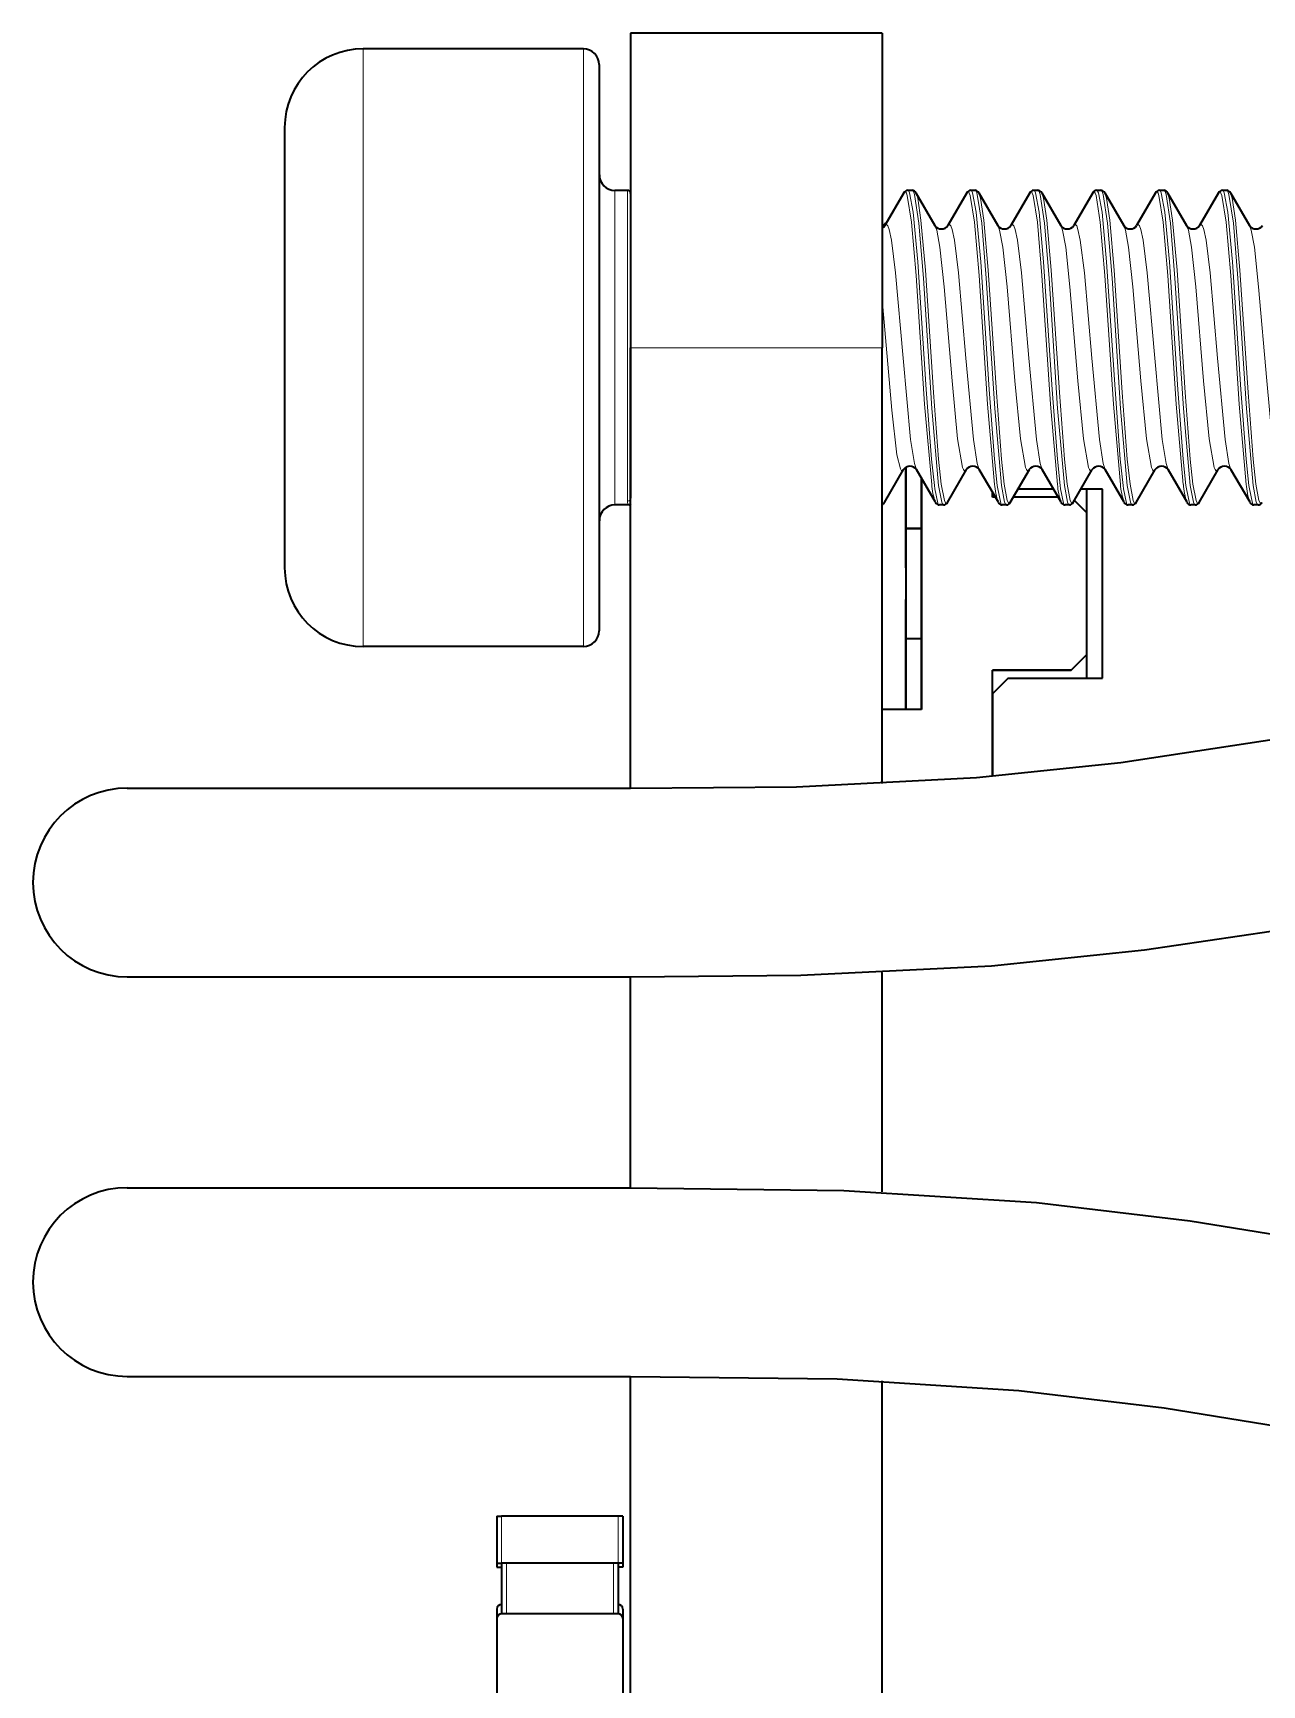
# Model space of a CAD drawing. Extents: x 370 to 946, y 143 to 764.
# Drawn here: x 579.54 to 587.35, y 425.85 to 436.36 of the extents above; entities that cross this region are included whole.
import ezdxf

# ---------------------------------------------------------------- set-up
doc = ezdxf.new("R2010")
doc.units = 0

msp = doc.modelspace()

# ---------------------------------------------------------------- linework, layer by layer
at = {"color": 7, "lineweight": 35, "ltscale": 0.05}
for p, q in [((583.339, 436.356), (583.339, 434.356)), ((584.939, 436.356), (584.939, 434.356))]:
    msp.add_line(p, q, dxfattribs=at)
at = {"color": 7, "lineweight": 35, "ltscale": 0.039999}
msp.add_line((584.939, 436.356), (583.339, 436.356), dxfattribs=at)
at = {"color": 7, "lineweight": 13, "ltscale": 0.089185}
for p, q in [((581.639, 436.256), (581.639, 432.689)), ((583.039, 436.256), (583.039, 432.689))]:
    msp.add_line(p, q, dxfattribs=at)
at = {"color": 7, "lineweight": 35, "ltscale": 0.034999}
for p, q in [((583.039, 436.256), (581.639, 436.256)), ((583.039, 432.456), (581.639, 432.456))]:
    msp.add_line(p, q, dxfattribs=at)
at = {"color": 7, "lineweight": 35, "ltscale": 0.084491}
msp.add_line((583.139, 436.156), (583.139, 432.777), dxfattribs=at)
at = {"color": 7, "lineweight": 35, "ltscale": 0.065715}
msp.add_line((581.139, 435.756), (581.139, 433.128), dxfattribs=at)
at = {"color": 7, "lineweight": 13, "ltscale": 0.04694}
for p, q in [((583.239, 435.356), (583.239, 433.479)), ((583.319, 435.356), (583.319, 433.479))]:
    msp.add_line(p, q, dxfattribs=at)
at = {"color": 7, "lineweight": 35, "ltscale": 0.002}
msp.add_line((583.319, 435.356), (583.239, 435.356), dxfattribs=at)
at = {"color": 7, "lineweight": 35, "ltscale": 0.046001}
msp.add_line((583.339, 435.336), (583.339, 433.496), dxfattribs=at)
at = {"color": 7, "lineweight": 35, "ltscale": 0.006017}
for p, q in [((585.077, 435.34), (584.956, 435.132)), ((585.553, 435.34), (585.674, 435.132)), ((585.877, 435.34), (585.756, 435.132)), ((585.953, 435.34), (586.074, 435.132)), ((586.277, 435.34), (586.156, 435.132)), ((586.353, 435.34), (586.474, 435.132)), ((586.753, 435.34), (586.874, 435.132)), ((587.077, 435.34), (586.956, 435.132)), ((585.277, 433.373), (585.156, 433.581)), ((586.077, 433.373), (585.956, 433.581)), ((586.877, 433.373), (586.756, 433.581)), ((587.277, 433.373), (587.156, 433.581))]:
    msp.add_line(p, q, dxfattribs=at)
at = {"color": 7, "lineweight": 35, "ltscale": 0.000671387}
for p, q in [((585.129, 435.356), (585.102, 435.356)), ((585.529, 435.356), (585.502, 435.356)), ((586.329, 435.356), (586.302, 435.356)), ((587.129, 435.356), (587.102, 435.356)), ((585.329, 433.356), (585.302, 433.356)), ((586.129, 433.356), (586.102, 433.356)), ((586.529, 433.356), (586.502, 433.356)), ((587.329, 433.356), (587.302, 433.356))]:
    msp.add_line(p, q, dxfattribs=at)
at = {"color": 7, "lineweight": 35, "ltscale": 0.006018}
for p, q in [((585.153, 435.34), (585.274, 435.132)), ((585.477, 435.34), (585.356, 435.132)), ((586.677, 435.34), (586.556, 435.132)), ((587.153, 435.34), (587.274, 435.132)), ((584.953, 433.372), (585.074, 433.581)), ((585.353, 433.372), (585.474, 433.581)), ((585.677, 433.373), (585.556, 433.581)), ((585.753, 433.372), (585.874, 433.581)), ((586.477, 433.373), (586.356, 433.581)), ((586.553, 433.372), (586.674, 433.581)), ((586.953, 433.372), (587.074, 433.581))]:
    msp.add_line(p, q, dxfattribs=at)
at = {"color": 7, "lineweight": 35, "ltscale": 0.000669861}
for p, q in [((585.929, 435.356), (585.902, 435.356)), ((586.729, 435.356), (586.702, 435.356)), ((585.729, 433.356), (585.702, 433.356)), ((586.929, 433.356), (586.902, 433.356))]:
    msp.add_line(p, q, dxfattribs=at)
at = {"color": 7, "lineweight": 35, "ltscale": 0.07}
for p, q in [((583.339, 431.556), (583.339, 434.356)), ((580.139, 430.356), (582.939, 430.356)), ((580.139, 427.816), (582.939, 427.816))]:
    msp.add_line(p, q, dxfattribs=at)
at = {"color": 7, "lineweight": 13, "ltscale": 0.039999}
msp.add_line((584.939, 434.356), (583.339, 434.356), dxfattribs=at)
at = {"color": 7, "lineweight": 35, "ltscale": 0.069292}
msp.add_line((584.939, 431.585), (584.939, 434.356), dxfattribs=at)
at = {"color": 7, "lineweight": 35, "ltscale": 0.015964}
for p, q in [((585.089, 432.956), (585.089, 433.595)), ((585.089, 433.595), (585.089, 432.956)), ((585.089, 433.595), (585.089, 432.956)), ((585.089, 432.956), (585.089, 433.595)), ((585.089, 433.595), (585.089, 432.956)), ((585.089, 433.595), (585.089, 432.956)), ((585.089, 432.956), (585.089, 433.595)), ((585.089, 433.595), (585.089, 432.956)), ((585.089, 432.956), (585.089, 433.595)), ((585.089, 433.595), (585.089, 432.956)), ((585.089, 432.956), (585.089, 433.595)), ((585.089, 432.956), (585.089, 433.595)), ((585.089, 433.595), (585.089, 432.956)), ((585.089, 433.595), (585.089, 432.956)), ((585.089, 432.956), (585.089, 433.595)), ((585.089, 433.595), (585.089, 432.956)), ((585.089, 432.956), (585.089, 433.595)), ((585.089, 433.595), (585.089, 432.956)), ((585.089, 432.956), (585.089, 433.595)), ((585.089, 433.595), (585.089, 432.956)), ((585.089, 432.956), (585.089, 433.595)), ((585.089, 433.595), (585.089, 432.956)), ((585.089, 432.956), (585.089, 433.595)), ((585.089, 433.595), (585.089, 432.956)), ((585.089, 432.956), (585.089, 433.595)), ((585.089, 433.595), (585.089, 432.956)), ((585.089, 432.956), (585.089, 433.595)), ((585.089, 433.595), (585.089, 432.956)), ((585.089, 432.956), (585.089, 433.595))]:
    msp.add_line(p, q, dxfattribs=at)
at = {"color": 7, "lineweight": 35, "ltscale": 0.015963}
for p, q in [((585.089, 432.956), (585.089, 433.595)), ((585.089, 432.956), (585.089, 433.595)), ((585.089, 433.595), (585.089, 432.956)), ((585.089, 433.595), (585.089, 432.956)), ((585.089, 432.956), (585.089, 433.595)), ((585.089, 432.956), (585.089, 433.595)), ((585.089, 433.595), (585.089, 432.956))]:
    msp.add_line(p, q, dxfattribs=at)
at = {"color": 7, "lineweight": 35, "ltscale": 0.014713}
msp.add_line((585.089, 433.595), (585.089, 433.006), dxfattribs=at)
msp.add_line((585.089, 433.595), (585.089, 433.006), dxfattribs=at)
msp.add_line((585.089, 433.595), (585.089, 433.006), dxfattribs=at)
msp.add_line((585.089, 433.595), (585.089, 433.006), dxfattribs=at)
msp.add_line((585.089, 433.595), (585.089, 433.006), dxfattribs=at)
msp.add_line((585.089, 433.595), (585.089, 433.006), dxfattribs=at)
msp.add_line((585.089, 433.595), (585.089, 433.006), dxfattribs=at)
msp.add_line((585.089, 433.595), (585.089, 433.006), dxfattribs=at)
msp.add_line((585.089, 433.595), (585.089, 433.006), dxfattribs=at)
at = {"color": 7, "lineweight": 35, "ltscale": 0.009713}
msp.add_line((585.089, 433.206), (585.089, 433.595), dxfattribs=at)
msp.add_line((585.089, 433.206), (585.089, 433.595), dxfattribs=at)
at = {"color": 7, "lineweight": 35, "ltscale": 0.014714}
msp.add_line((585.089, 433.595), (585.089, 433.006), dxfattribs=at)
msp.add_line((585.089, 433.595), (585.089, 433.006), dxfattribs=at)
msp.add_line((585.089, 433.595), (585.089, 433.006), dxfattribs=at)
msp.add_line((585.089, 433.595), (585.089, 433.006), dxfattribs=at)
msp.add_line((585.089, 433.595), (585.089, 433.006), dxfattribs=at)
msp.add_line((585.089, 433.595), (585.089, 433.006), dxfattribs=at)
msp.add_line((585.089, 433.595), (585.089, 433.006), dxfattribs=at)
msp.add_line((585.089, 433.595), (585.089, 433.006), dxfattribs=at)
msp.add_line((585.089, 433.595), (585.089, 433.006), dxfattribs=at)
msp.add_line((585.089, 433.595), (585.089, 433.006), dxfattribs=at)
msp.add_line((585.089, 433.595), (585.089, 433.006), dxfattribs=at)
msp.add_line((585.089, 433.595), (585.089, 433.006), dxfattribs=at)
msp.add_line((585.089, 433.595), (585.089, 433.006), dxfattribs=at)
msp.add_line((585.089, 433.595), (585.089, 433.006), dxfattribs=at)
msp.add_line((585.089, 433.595), (585.089, 433.006), dxfattribs=at)
msp.add_line((585.089, 433.595), (585.089, 433.006), dxfattribs=at)
msp.add_line((585.089, 433.595), (585.089, 433.006), dxfattribs=at)
msp.add_line((585.089, 433.595), (585.089, 433.006), dxfattribs=at)
msp.add_line((585.089, 433.595), (585.089, 433.006), dxfattribs=at)
msp.add_line((585.089, 433.595), (585.089, 433.006), dxfattribs=at)
msp.add_line((585.089, 433.595), (585.089, 433.006), dxfattribs=at)
msp.add_line((585.089, 433.595), (585.089, 433.006), dxfattribs=at)
msp.add_line((585.089, 433.595), (585.089, 433.006), dxfattribs=at)
msp.add_line((585.089, 433.595), (585.089, 433.006), dxfattribs=at)
msp.add_line((585.089, 433.595), (585.089, 433.006), dxfattribs=at)
msp.add_line((585.089, 433.595), (585.089, 433.006), dxfattribs=at)
msp.add_line((585.089, 433.595), (585.089, 433.006), dxfattribs=at)
msp.add_line((585.089, 433.595), (585.089, 433.006), dxfattribs=at)
at = {"color": 7, "lineweight": 35, "ltscale": 0.009714}
msp.add_line((585.089, 433.595), (585.089, 433.206), dxfattribs=at)
at = {"color": 7, "lineweight": 35, "ltscale": 0.03668}
msp.add_line((585.189, 433.524), (585.189, 432.056), dxfattribs=at)
msp.add_line((585.189, 433.524), (585.189, 432.056), dxfattribs=at)
at = {"color": 7, "lineweight": 35, "ltscale": 0.007929}
msp.add_line((585.189, 433.206), (585.189, 433.524), dxfattribs=at)
at = {"color": 7, "lineweight": 35, "ltscale": 0.006019}
msp.add_line((586.153, 433.372), (586.274, 433.581), dxfattribs=at)
at = {"color": 7, "lineweight": 13, "ltscale": 0.00306}
msp.add_line((583.239, 433.479), (583.239, 433.356), dxfattribs=at)
at = {"color": 7, "lineweight": 13, "ltscale": 0.002471}
msp.add_line((583.319, 433.479), (583.319, 433.38), dxfattribs=at)
at = {"color": 7, "lineweight": 35, "ltscale": 0.002422}
msp.add_line((583.339, 433.496), (583.339, 433.4), dxfattribs=at)
at = {"color": 7, "lineweight": 35, "ltscale": 0.00078125}
msp.add_line((585.639, 433.406), (585.639, 433.438), dxfattribs=at)
msp.add_line((585.639, 433.406), (585.639, 433.438), dxfattribs=at)
at = {"color": 7, "lineweight": 35, "ltscale": 0.005667}
msp.add_line((586.029, 433.456), (585.802, 433.456), dxfattribs=at)
at = {"color": 7, "lineweight": 35, "ltscale": 0.003441}
msp.add_line((586.339, 433.456), (586.202, 433.456), dxfattribs=at)
at = {"color": 7, "lineweight": 35, "ltscale": 0.003751}
msp.add_line((586.239, 433.306), (586.239, 433.456), dxfattribs=at)
msp.add_line((586.239, 433.306), (586.239, 433.456), dxfattribs=at)
at = {"color": 7, "lineweight": 35, "ltscale": 0.03}
msp.add_line((586.339, 432.256), (586.339, 433.456), dxfattribs=at)
at = {"color": 7, "lineweight": 35, "ltscale": 0.002229}
msp.add_line((583.329, 433.356), (583.239, 433.356), dxfattribs=at)
at = {"color": 7, "lineweight": 13, "ltscale": 0.000152445}
msp.add_line((583.329, 433.356), (583.323, 433.36), dxfattribs=at)
at = {"color": 7, "lineweight": 35, "ltscale": 0.00027758}
msp.add_line((583.329, 433.356), (583.339, 433.359), dxfattribs=at)
at = {"color": 7, "lineweight": 13, "ltscale": 0.000115967}
msp.add_line((583.339, 433.395), (583.339, 433.4), dxfattribs=at)
at = {"color": 7, "lineweight": 35, "ltscale": 0.000454712}
msp.add_line((585.658, 433.406), (585.639, 433.406), dxfattribs=at)
msp.add_line((585.658, 433.406), (585.639, 433.406), dxfattribs=at)
at = {"color": 7, "lineweight": 35, "ltscale": 0.007121}
msp.add_line((586.058, 433.406), (585.773, 433.406), dxfattribs=at)
msp.add_line((586.058, 433.406), (585.773, 433.406), dxfattribs=at)
at = {"color": 7, "lineweight": 35, "ltscale": 0.002791}
msp.add_line((586.239, 433.306), (586.161, 433.385), dxfattribs=at)
msp.add_line((586.239, 433.306), (586.161, 433.385), dxfattribs=at)
at = {"color": 7, "lineweight": 35, "ltscale": 0.002499}
for p, q in [((585.089, 433.206), (585.189, 433.206)), ((585.089, 433.206), (585.189, 433.206)), ((585.189, 433.206), (585.089, 433.206)), ((585.189, 432.506), (585.089, 432.506)), ((585.189, 432.506), (585.089, 432.506))]:
    msp.add_line(p, q, dxfattribs=at)
at = {"color": 7, "lineweight": 35, "ltscale": 0.0175}
for p, q in [((585.089, 433.206), (585.089, 432.506)), ((585.089, 433.206), (585.089, 432.506)), ((585.089, 433.206), (585.089, 432.506)), ((585.189, 433.206), (585.189, 432.506)), ((585.189, 432.506), (585.189, 433.206)), ((585.189, 432.506), (585.189, 433.206)), ((585.089, 432.756), (585.089, 432.056)), ((585.089, 432.756), (585.089, 432.056)), ((585.089, 432.756), (585.089, 432.056)), ((585.089, 432.056), (585.089, 432.756)), ((585.089, 432.056), (585.089, 432.756)), ((585.089, 432.056), (585.089, 432.756)), ((585.089, 432.756), (585.089, 432.056)), ((585.089, 432.756), (585.089, 432.056)), ((585.089, 432.056), (585.089, 432.756)), ((585.089, 432.056), (585.089, 432.756)), ((585.089, 432.756), (585.089, 432.056)), ((585.089, 432.056), (585.089, 432.756)), ((585.089, 432.756), (585.089, 432.056)), ((585.089, 432.056), (585.089, 432.756)), ((585.089, 432.756), (585.089, 432.056)), ((585.089, 432.756), (585.089, 432.056)), ((585.089, 432.056), (585.089, 432.756)), ((585.089, 432.056), (585.089, 432.756)), ((585.089, 432.056), (585.089, 432.756)), ((585.089, 432.756), (585.089, 432.056)), ((585.089, 432.756), (585.089, 432.056)), ((585.089, 432.056), (585.089, 432.756)), ((585.089, 432.756), (585.089, 432.056)), ((585.089, 432.056), (585.089, 432.756)), ((585.089, 432.756), (585.089, 432.056)), ((585.089, 432.056), (585.089, 432.756)), ((585.089, 432.756), (585.089, 432.056)), ((585.089, 432.056), (585.089, 432.756)), ((585.089, 432.056), (585.089, 432.756)), ((585.089, 432.756), (585.089, 432.056)), ((585.089, 432.756), (585.089, 432.056)), ((585.089, 432.056), (585.089, 432.756)), ((585.089, 432.756), (585.089, 432.056)), ((585.089, 432.056), (585.089, 432.756)), ((585.089, 432.756), (585.089, 432.056)), ((585.089, 432.056), (585.089, 432.756))]:
    msp.add_line(p, q, dxfattribs=at)
at = {"color": 7, "lineweight": 35, "ltscale": 0.0225}
msp.add_line((586.239, 432.406), (586.239, 433.306), dxfattribs=at)
msp.add_line((586.239, 432.406), (586.239, 433.306), dxfattribs=at)
at = {"color": 7, "lineweight": 35, "ltscale": 0.004285}
msp.add_line((581.139, 433.128), (581.139, 432.956), dxfattribs=at)
at = {"color": 7, "lineweight": 13, "ltscale": 0.005814}
for p, q in [((581.639, 432.689), (581.639, 432.456)), ((583.039, 432.689), (583.039, 432.456))]:
    msp.add_line(p, q, dxfattribs=at)
at = {"color": 7, "lineweight": 35, "ltscale": 0.005509}
msp.add_line((583.139, 432.777), (583.139, 432.556), dxfattribs=at)
at = {"color": 7, "lineweight": 35, "ltscale": 0.016251}
msp.add_line((585.089, 432.056), (585.089, 432.706), dxfattribs=at)
msp.add_line((585.089, 432.056), (585.089, 432.706), dxfattribs=at)
msp.add_line((585.089, 432.056), (585.089, 432.706), dxfattribs=at)
msp.add_line((585.089, 432.056), (585.089, 432.706), dxfattribs=at)
msp.add_line((585.089, 432.056), (585.089, 432.706), dxfattribs=at)
msp.add_line((585.089, 432.056), (585.089, 432.706), dxfattribs=at)
msp.add_line((585.089, 432.056), (585.089, 432.706), dxfattribs=at)
msp.add_line((585.089, 432.056), (585.089, 432.706), dxfattribs=at)
msp.add_line((585.089, 432.056), (585.089, 432.706), dxfattribs=at)
msp.add_line((585.089, 432.056), (585.089, 432.706), dxfattribs=at)
at = {"color": 7, "lineweight": 35, "ltscale": 0.01625}
msp.add_line((585.089, 432.056), (585.089, 432.706), dxfattribs=at)
msp.add_line((585.089, 432.056), (585.089, 432.706), dxfattribs=at)
msp.add_line((585.089, 432.056), (585.089, 432.706), dxfattribs=at)
msp.add_line((585.089, 432.056), (585.089, 432.706), dxfattribs=at)
msp.add_line((585.089, 432.056), (585.089, 432.706), dxfattribs=at)
msp.add_line((585.089, 432.056), (585.089, 432.706), dxfattribs=at)
msp.add_line((585.089, 432.056), (585.089, 432.706), dxfattribs=at)
msp.add_line((585.089, 432.056), (585.089, 432.706), dxfattribs=at)
msp.add_line((585.089, 432.056), (585.089, 432.706), dxfattribs=at)
msp.add_line((585.089, 432.056), (585.089, 432.706), dxfattribs=at)
msp.add_line((585.089, 432.056), (585.089, 432.706), dxfattribs=at)
msp.add_line((585.089, 432.056), (585.089, 432.706), dxfattribs=at)
msp.add_line((585.089, 432.056), (585.089, 432.706), dxfattribs=at)
msp.add_line((585.089, 432.056), (585.089, 432.706), dxfattribs=at)
msp.add_line((585.089, 432.056), (585.089, 432.706), dxfattribs=at)
msp.add_line((585.089, 432.056), (585.089, 432.706), dxfattribs=at)
msp.add_line((585.089, 432.056), (585.089, 432.706), dxfattribs=at)
msp.add_line((585.089, 432.056), (585.089, 432.706), dxfattribs=at)
msp.add_line((585.089, 432.056), (585.089, 432.706), dxfattribs=at)
msp.add_line((585.089, 432.056), (585.089, 432.706), dxfattribs=at)
msp.add_line((585.089, 432.056), (585.089, 432.706), dxfattribs=at)
msp.add_line((585.089, 432.056), (585.089, 432.706), dxfattribs=at)
msp.add_line((585.089, 432.056), (585.089, 432.706), dxfattribs=at)
msp.add_line((585.089, 432.056), (585.089, 432.706), dxfattribs=at)
msp.add_line((585.089, 432.056), (585.089, 432.706), dxfattribs=at)
msp.add_line((585.089, 432.056), (585.089, 432.706), dxfattribs=at)
msp.add_line((585.089, 432.056), (585.089, 432.706), dxfattribs=at)
at = {"color": 7, "lineweight": 35, "ltscale": 0.01125}
for p, q in [((585.089, 432.056), (585.089, 432.506)), ((585.089, 432.056), (585.089, 432.506)), ((585.089, 432.506), (585.089, 432.056)), ((585.189, 432.056), (585.189, 432.506))]:
    msp.add_line(p, q, dxfattribs=at)
at = {"color": 7, "lineweight": 35, "ltscale": 0.003535}
for p, q in [((586.139, 432.306), (586.239, 432.406)), ((586.139, 432.306), (586.239, 432.406)), ((585.739, 432.256), (585.639, 432.156))]:
    msp.add_line(p, q, dxfattribs=at)
at = {"color": 7, "lineweight": 35, "ltscale": 0.00375}
msp.add_line((586.239, 432.256), (586.239, 432.406), dxfattribs=at)
msp.add_line((586.239, 432.256), (586.239, 432.406), dxfattribs=at)
at = {"color": 7, "lineweight": 35, "ltscale": 0.016868}
msp.add_line((585.639, 431.632), (585.639, 432.306), dxfattribs=at)
msp.add_line((585.639, 431.632), (585.639, 432.306), dxfattribs=at)
at = {"color": 7, "lineweight": 35, "ltscale": 0.0125}
for p, q in [((585.639, 432.306), (586.139, 432.306)), ((586.139, 432.306), (585.639, 432.306)), ((585.639, 432.306), (586.139, 432.306))]:
    msp.add_line(p, q, dxfattribs=at)
at = {"color": 7, "lineweight": 35, "ltscale": 0.013118}
msp.add_line((585.639, 432.156), (585.639, 431.632), dxfattribs=at)
at = {"color": 7, "lineweight": 35, "ltscale": 0.015001}
msp.add_line((585.739, 432.256), (586.339, 432.256), dxfattribs=at)
at = {"color": 7, "lineweight": 35, "ltscale": 0.00625}
msp.add_line((585.189, 432.056), (584.939, 432.056), dxfattribs=at)
msp.add_line((585.189, 432.056), (584.939, 432.056), dxfattribs=at)
at = {"color": 7, "lineweight": 35, "ltscale": 0.08}
for p, q in [((580.139, 431.556), (583.339, 431.556)), ((580.139, 430.356), (583.339, 430.356)), ((580.139, 429.016), (583.339, 429.016)), ((580.139, 427.816), (583.339, 427.816))]:
    msp.add_line(p, q, dxfattribs=at)
at = {"color": 7, "lineweight": 35, "ltscale": 0.03485}
msp.add_line((584.939, 428.989), (584.939, 430.383), dxfattribs=at)
at = {"color": 7, "lineweight": 35, "ltscale": 0.0335}
msp.add_line((583.339, 429.016), (583.339, 430.356), dxfattribs=at)
at = {"color": 7, "lineweight": 35, "ltscale": 0.3365}
msp.add_line((583.339, 414.356), (583.339, 427.816), dxfattribs=at)
at = {"color": 7, "lineweight": 35, "ltscale": 0.335792}
msp.add_line((584.939, 414.356), (584.939, 427.788), dxfattribs=at)
at = {"color": 7, "lineweight": 35, "ltscale": 0.000750732}
for p, q in [((582.489, 426.928), (582.519, 426.928)), ((582.489, 426.628), (582.519, 426.628)), ((582.489, 426.603), (582.519, 426.603))]:
    msp.add_line(p, q, dxfattribs=at)
at = {"color": 7, "lineweight": 35, "ltscale": 0.0075}
for p, q in [((582.489, 426.928), (582.489, 426.628)), ((583.289, 426.928), (583.289, 426.628))]:
    msp.add_line(p, q, dxfattribs=at)
at = {"color": 7, "lineweight": 35, "ltscale": 0.0185}
for p, q in [((583.259, 426.928), (582.519, 426.928)), ((583.259, 426.628), (582.519, 426.628)), ((583.259, 426.306), (582.519, 426.306))]:
    msp.add_line(p, q, dxfattribs=at)
at = {"color": 7, "lineweight": 13, "ltscale": 0.0075}
for p, q in [((582.519, 426.928), (582.519, 426.628)), ((583.259, 426.928), (583.259, 426.628))]:
    msp.add_line(p, q, dxfattribs=at)
at = {"color": 7, "lineweight": 35, "ltscale": 0.000749207}
for p, q in [((583.289, 426.928), (583.259, 426.928)), ((583.289, 426.628), (583.259, 426.628)), ((583.289, 426.603), (583.259, 426.603))]:
    msp.add_line(p, q, dxfattribs=at)
at = {"color": 7, "lineweight": 35, "ltscale": 0.000627899}
for p, q in [((582.489, 426.628), (582.489, 426.603)), ((583.289, 426.628), (583.289, 426.603))]:
    msp.add_line(p, q, dxfattribs=at)
at = {"color": 7, "lineweight": 13, "ltscale": 0.000627899}
msp.add_line((582.519, 426.628), (582.519, 426.603), dxfattribs=at)
at = {"color": 7, "lineweight": 35, "ltscale": 0.008044}
for p, q in [((582.519, 426.628), (582.519, 426.306)), ((583.259, 426.628), (583.259, 426.306))]:
    msp.add_line(p, q, dxfattribs=at)
at = {"color": 7, "lineweight": 13, "ltscale": 0.008044}
for p, q in [((582.549, 426.628), (582.549, 426.306)), ((583.229, 426.628), (583.229, 426.306))]:
    msp.add_line(p, q, dxfattribs=at)
at = {"color": 7, "lineweight": 35, "ltscale": 0.001527}
for p, q in [((582.489, 426.337), (582.489, 426.276)), ((583.289, 426.337), (583.289, 426.276))]:
    msp.add_line(p, q, dxfattribs=at)
at = {"color": 7, "lineweight": 35, "ltscale": 0.018501}
for p, q in [((582.489, 426.276), (582.489, 425.536)), ((583.289, 426.276), (583.289, 425.536))]:
    msp.add_line(p, q, dxfattribs=at)
at = {"color": 7, "lineweight": 13}
for points in [[(585.084, 435.346), (585.086, 435.346), (585.089, 435.344), (585.092, 435.339), (585.098, 435.323), (585.125, 435.154), (585.154, 434.815), (585.208, 433.997), (585.253, 433.487)], [(585.102, 435.356), (585.103, 435.356), (585.106, 435.355), (585.108, 435.351), (585.113, 435.34), (585.136, 435.217), (585.165, 434.902), (585.219, 434.091), (585.252, 433.647), (585.27, 433.479)], [(585.129, 435.356), (585.13, 435.356), (585.133, 435.353), (585.137, 435.348), (585.143, 435.331), (585.171, 435.147), (585.2, 434.797), (585.254, 433.97), (585.297, 433.479)], [(585.153, 435.34), (585.164, 435.307), (585.185, 435.167), (585.213, 434.849), (585.265, 434.071), (585.297, 433.648), (585.314, 433.488)], [(585.484, 435.346), (585.486, 435.346), (585.489, 435.344), (585.492, 435.339), (585.498, 435.323), (585.525, 435.154), (585.554, 434.815), (585.608, 433.997), (585.653, 433.487)], [(585.502, 435.356), (585.503, 435.356), (585.506, 435.355), (585.508, 435.351), (585.513, 435.34), (585.536, 435.217), (585.565, 434.902), (585.619, 434.091), (585.652, 433.647), (585.67, 433.479)], [(585.529, 435.356), (585.53, 435.356), (585.534, 435.353), (585.537, 435.348), (585.543, 435.331), (585.571, 435.147), (585.6, 434.797), (585.654, 433.97), (585.697, 433.479)], [(585.553, 435.34), (585.564, 435.307), (585.585, 435.167), (585.613, 434.849), (585.665, 434.071), (585.697, 433.648), (585.714, 433.488)], [(585.884, 435.346), (585.886, 435.346), (585.889, 435.344), (585.892, 435.339), (585.898, 435.323), (585.925, 435.154), (585.954, 434.815), (586.008, 433.997), (586.053, 433.487)], [(585.902, 435.356), (585.903, 435.356), (585.906, 435.355), (585.908, 435.351), (585.913, 435.34), (585.936, 435.217), (585.965, 434.902), (586.019, 434.091), (586.052, 433.647), (586.07, 433.479)], [(585.929, 435.356), (585.93, 435.356), (585.933, 435.353), (585.937, 435.348), (585.943, 435.331), (585.971, 435.147), (586, 434.797), (586.054, 433.97), (586.097, 433.479)], [(585.953, 435.34), (585.964, 435.307), (585.985, 435.167), (586.013, 434.849), (586.065, 434.071), (586.097, 433.648), (586.114, 433.488)], [(586.284, 435.346), (586.286, 435.346), (586.289, 435.344), (586.292, 435.339), (586.298, 435.323), (586.325, 435.154), (586.354, 434.815), (586.408, 433.997), (586.453, 433.487)], [(586.302, 435.356), (586.303, 435.356), (586.306, 435.355), (586.308, 435.351), (586.313, 435.34), (586.336, 435.217), (586.365, 434.902), (586.419, 434.091), (586.452, 433.647), (586.47, 433.479)], [(586.329, 435.356), (586.33, 435.356), (586.333, 435.353), (586.337, 435.348), (586.343, 435.331), (586.371, 435.147), (586.4, 434.797), (586.454, 433.97), (586.497, 433.479)], [(586.353, 435.34), (586.364, 435.307), (586.385, 435.167), (586.413, 434.849), (586.465, 434.071), (586.497, 433.648), (586.514, 433.488)], [(586.684, 435.346), (586.686, 435.346), (586.689, 435.344), (586.692, 435.339), (586.698, 435.323), (586.725, 435.154), (586.754, 434.815), (586.808, 433.997), (586.853, 433.487)], [(586.702, 435.356), (586.703, 435.356), (586.706, 435.355), (586.708, 435.351), (586.713, 435.34), (586.736, 435.217), (586.765, 434.902), (586.819, 434.091), (586.852, 433.647), (586.87, 433.479)], [(586.729, 435.356), (586.73, 435.356), (586.734, 435.353), (586.737, 435.348), (586.743, 435.331), (586.771, 435.147), (586.8, 434.797), (586.854, 433.97), (586.897, 433.479)], [(586.753, 435.34), (586.764, 435.307), (586.785, 435.167), (586.813, 434.849), (586.865, 434.071), (586.897, 433.648), (586.914, 433.488)], [(587.084, 435.346), (587.086, 435.346), (587.089, 435.344), (587.092, 435.339), (587.098, 435.323), (587.125, 435.154), (587.154, 434.815), (587.208, 433.997), (587.253, 433.487)], [(587.102, 435.356), (587.103, 435.356), (587.106, 435.355), (587.108, 435.351), (587.113, 435.34), (587.136, 435.217), (587.165, 434.902), (587.219, 434.091), (587.252, 433.647), (587.27, 433.479)], [(587.129, 435.356), (587.13, 435.356), (587.133, 435.353), (587.137, 435.348), (587.143, 435.331), (587.171, 435.147), (587.2, 434.797), (587.254, 433.97), (587.297, 433.479)], [(587.153, 435.34), (587.164, 435.307), (587.185, 435.167), (587.213, 434.849), (587.265, 434.071), (587.297, 433.648), (587.314, 433.488)], [(585.156, 433.581), (585.143, 433.619), (585.119, 433.772), (585.071, 434.29), (585.024, 434.832), (584.998, 435.04), (584.983, 435.108), (584.975, 435.13), (584.971, 435.136), (584.967, 435.139), (584.965, 435.14)], [(585.465, 433.573), (585.462, 433.574), (585.46, 433.575), (585.456, 433.581), (585.45, 433.595), (585.418, 433.776), (585.383, 434.146), (585.332, 434.744), (585.305, 434.995), (585.285, 435.104), (585.274, 435.132)], [(585.556, 433.581), (585.543, 433.619), (585.519, 433.772), (585.471, 434.29), (585.424, 434.832), (585.398, 435.04), (585.383, 435.108), (585.375, 435.13), (585.371, 435.136), (585.367, 435.139), (585.365, 435.14)], [(585.865, 433.573), (585.862, 433.574), (585.86, 433.575), (585.856, 433.581), (585.85, 433.595), (585.818, 433.776), (585.782, 434.146), (585.732, 434.744), (585.705, 434.995), (585.685, 435.104), (585.674, 435.132)], [(585.956, 433.581), (585.943, 433.619), (585.919, 433.772), (585.871, 434.29), (585.824, 434.832), (585.798, 435.04), (585.783, 435.108), (585.775, 435.13), (585.771, 435.136), (585.767, 435.139), (585.765, 435.14)], [(586.265, 433.573), (586.262, 433.574), (586.26, 433.575), (586.256, 433.581), (586.25, 433.595), (586.218, 433.776), (586.182, 434.146), (586.132, 434.744), (586.105, 434.995), (586.085, 435.104), (586.074, 435.132)], [(586.356, 433.581), (586.343, 433.619), (586.319, 433.772), (586.271, 434.29), (586.224, 434.832), (586.198, 435.04), (586.183, 435.108), (586.175, 435.13), (586.171, 435.136), (586.167, 435.139), (586.165, 435.14)], [(586.665, 433.573), (586.662, 433.574), (586.66, 433.575), (586.656, 433.581), (586.65, 433.595), (586.618, 433.776), (586.583, 434.146), (586.532, 434.744), (586.505, 434.995), (586.485, 435.104), (586.474, 435.132)], [(586.756, 433.581), (586.743, 433.619), (586.719, 433.772), (586.671, 434.29), (586.624, 434.832), (586.598, 435.04), (586.583, 435.108), (586.575, 435.13), (586.571, 435.136), (586.567, 435.139), (586.565, 435.14)], [(587.065, 433.573), (587.062, 433.574), (587.06, 433.575), (587.056, 433.581), (587.05, 433.595), (587.018, 433.776), (586.982, 434.146), (586.932, 434.744), (586.905, 434.995), (586.885, 435.104), (586.874, 435.132)], [(587.156, 433.581), (587.143, 433.619), (587.119, 433.772), (587.071, 434.29), (587.024, 434.832), (586.998, 435.04), (586.983, 435.108), (586.975, 435.13), (586.971, 435.136), (586.967, 435.139), (586.965, 435.14)], [(587.465, 433.573), (587.462, 433.574), (587.46, 433.575), (587.456, 433.581), (587.45, 433.595), (587.418, 433.776), (587.383, 434.146), (587.332, 434.744), (587.305, 434.995), (587.285, 435.104), (587.274, 435.132)], [(585.065, 433.573), (585.061, 433.574), (585.059, 433.577), (585.054, 433.585), (585.032, 433.674), (584.999, 433.958), (584.939, 434.665)], [(585.302, 433.356), (585.301, 433.357), (585.298, 433.358), (585.296, 433.36), (585.292, 433.368), (585.273, 433.458), (585.27, 433.479)], [(585.297, 433.479), (585.317, 433.374), (585.324, 433.36), (585.327, 433.357), (585.329, 433.356)], [(585.314, 433.488), (585.334, 433.384), (585.341, 433.37), (585.344, 433.367), (585.346, 433.366)], [(585.702, 433.356), (585.701, 433.357), (585.698, 433.358), (585.696, 433.36), (585.692, 433.368), (585.673, 433.458), (585.67, 433.479)], [(585.697, 433.479), (585.717, 433.374), (585.724, 433.36), (585.727, 433.357), (585.729, 433.356)], [(585.714, 433.488), (585.734, 433.384), (585.741, 433.37), (585.744, 433.367), (585.746, 433.366)], [(586.102, 433.356), (586.101, 433.357), (586.098, 433.358), (586.096, 433.36), (586.092, 433.368), (586.073, 433.458), (586.07, 433.479)], [(586.097, 433.479), (586.117, 433.374), (586.124, 433.36), (586.127, 433.357), (586.129, 433.356)], [(586.114, 433.488), (586.134, 433.384), (586.141, 433.37), (586.144, 433.367), (586.146, 433.366)], [(586.502, 433.356), (586.501, 433.357), (586.498, 433.358), (586.496, 433.36), (586.492, 433.368), (586.473, 433.458), (586.47, 433.479)], [(586.497, 433.479), (586.517, 433.374), (586.524, 433.36), (586.527, 433.357), (586.529, 433.356)], [(586.514, 433.488), (586.534, 433.384), (586.541, 433.37), (586.544, 433.367), (586.546, 433.366)], [(586.902, 433.356), (586.901, 433.357), (586.898, 433.358), (586.896, 433.36), (586.892, 433.368), (586.873, 433.458), (586.87, 433.479)], [(586.897, 433.479), (586.917, 433.374), (586.924, 433.36), (586.927, 433.357), (586.929, 433.356)], [(586.914, 433.488), (586.934, 433.384), (586.941, 433.37), (586.944, 433.367), (586.946, 433.366)], [(587.302, 433.356), (587.301, 433.357), (587.298, 433.358), (587.296, 433.36), (587.292, 433.368), (587.273, 433.458), (587.27, 433.479)], [(587.297, 433.479), (587.317, 433.374), (587.324, 433.36), (587.327, 433.357), (587.329, 433.356)], [(587.314, 433.488), (587.334, 433.384), (587.341, 433.37), (587.344, 433.367), (587.346, 433.366)]]:
    msp.add_lwpolyline(points, dxfattribs=at)
at = {"color": 7, "lineweight": 35}
for points in [[(583.339, 431.556), (584.393, 431.565), (585.538, 431.623), (586.455, 431.719), (587.75, 431.917), (589.475, 432.221), (590.557, 432.382), (591.66, 432.495), (592.761, 432.547), (593.837, 432.556)], [(583.339, 430.356), (584.421, 430.366), (585.634, 430.427), (586.607, 430.529), (587.613, 430.677), (589.327, 430.978), (590.363, 431.145), (591.402, 431.269), (592.442, 431.337), (593.486, 431.356), (593.837, 431.356)], [(583.339, 429.016), (584.695, 428.999), (585.92, 428.921), (586.897, 428.805), (588.246, 428.587), (589.622, 428.344), (590.664, 428.187), (591.711, 428.077), (592.767, 428.025), (593.837, 428.016)], [(583.339, 427.816), (584.653, 427.8), (585.807, 427.726), (586.731, 427.617), (588.037, 427.405), (589.423, 427.161), (590.508, 426.997), (591.62, 426.881), (592.737, 426.826), (593.837, 426.816)]]:
    msp.add_lwpolyline(points, dxfattribs=at)
for centre, radius, start, end in [((581.639, 435.756), 0.5, 90, 180), ((583.039, 436.156), 0.1, 0.0336, 89.9664), ((583.24, 435.456), 0.1, 180.0336, 269.9664), ((583.319, 435.336), 0.02, 0.0336, 89.9664), ((585.103, 435.328), 0.0288, 93.3725, 154.3834), ((585.127, 435.328), 0.0288, 25.6314, 86.6309), ((585.503, 435.328), 0.0288, 93.3725, 154.3834), ((585.527, 435.328), 0.0288, 25.6314, 86.6309), ((585.903, 435.328), 0.0288, 93.3725, 154.3834), ((585.927, 435.328), 0.0288, 25.6314, 86.6309), ((586.303, 435.328), 0.0288, 93.3725, 154.3834), ((586.327, 435.328), 0.0288, 25.6314, 86.6309), ((586.703, 435.328), 0.0288, 93.3725, 154.3834), ((586.727, 435.328), 0.0288, 25.6314, 86.6309), ((587.103, 435.328), 0.0288, 93.3725, 154.3834), ((587.127, 435.328), 0.0288, 25.6314, 86.6309), ((584.919, 435.156), 0.0439, 297.0418, 326.98), ((584.989, 435.106), 0.05, 116.24, 166.8867), ((584.989, 435.106), 0.05, 116.2402, 166.8869), ((584.989, 435.106), 0.05, 116.2402, 166.8869), ((585.314, 435.16), 0.0489, 214.6608, 271.0862), ((585.316, 435.16), 0.0489, 268.9138, 325.3392), ((585.714, 435.16), 0.0489, 214.6608, 271.0862), ((585.716, 435.16), 0.0489, 268.9138, 325.3392), ((586.114, 435.16), 0.0489, 214.6608, 271.0862), ((586.116, 435.16), 0.0489, 268.9138, 325.3392), ((586.514, 435.16), 0.0489, 214.6608, 271.0862), ((586.516, 435.16), 0.0489, 268.9138, 325.3392), ((586.914, 435.16), 0.0489, 214.6608, 271.0862), ((586.916, 435.16), 0.0489, 268.9138, 325.3392), ((587.314, 435.16), 0.0489, 214.6608, 271.0862), ((587.316, 435.16), 0.0489, 268.9138, 325.3392), ((585.114, 433.553), 0.0489, 88.9138, 145.3392), ((585.116, 433.553), 0.0489, 34.6608, 91.0862), ((585.514, 433.553), 0.0489, 88.9138, 145.3392), ((585.516, 433.553), 0.0489, 34.6608, 91.0862), ((585.914, 433.553), 0.0489, 88.9138, 145.3392), ((585.916, 433.553), 0.0489, 34.6608, 91.0862), ((586.314, 433.553), 0.0489, 88.9138, 145.3392), ((586.316, 433.553), 0.0489, 34.6608, 91.0862), ((586.714, 433.553), 0.0489, 88.9138, 145.3392), ((586.716, 433.553), 0.0489, 34.6608, 91.0862), ((587.114, 433.553), 0.0489, 88.9138, 145.3392), ((587.116, 433.553), 0.0489, 34.6608, 91.0862), ((583.24, 433.256), 0.1, 90.0336, 179.9664), ((584.924, 433.388), 0.0329, 297.6555, 332.0302), ((585.303, 433.385), 0.0288, 205.6166, 266.6275), ((585.327, 433.385), 0.0288, 273.3691, 334.3686), ((585.703, 433.385), 0.0288, 205.6166, 266.6275), ((585.727, 433.385), 0.0288, 273.3691, 334.3686), ((586.103, 433.385), 0.0288, 205.6166, 266.6275), ((586.127, 433.385), 0.0288, 273.3691, 334.3686), ((586.503, 433.385), 0.0288, 205.6166, 266.6275), ((586.527, 433.385), 0.0288, 273.3691, 334.3686), ((586.903, 433.385), 0.0288, 205.6166, 266.6275), ((586.927, 433.385), 0.0288, 273.3691, 334.3686), ((587.303, 433.385), 0.0288, 205.6166, 266.6275), ((587.327, 433.385), 0.0288, 273.3691, 334.3686), ((581.639, 432.956), 0.5, 180, 270), ((583.039, 432.556), 0.1, 270.0336, 359.9664), ((580.139, 430.956), 0.6, 90, 270), ((580.139, 428.416), 0.6, 90, 270), ((582.519, 426.337), 0.03, 90, 180), ((582.519, 426.276), 0.03, 90, 180), ((583.259, 426.337), 0.03, 360, 90), ((583.259, 426.276), 0.03, 360, 90)]:
    msp.add_arc(centre, radius, start, end, dxfattribs=at)
at = {"color": 7, "lineweight": 13}
for centre, radius, start, end in [((585.087, 435.337), 0.00986, 103.6847, 160.1213), ((585.487, 435.337), 0.00986, 103.6847, 160.1213), ((585.887, 435.337), 0.00986, 103.6847, 160.1213), ((586.287, 435.337), 0.00986, 103.6847, 160.1213), ((586.687, 435.337), 0.00986, 103.6847, 160.1213), ((587.087, 435.337), 0.00986, 103.6847, 160.1213), ((584.968, 435.128), 0.0124, 103.5865, 159.954), ((585.368, 435.128), 0.0124, 103.5865, 159.954), ((585.768, 435.128), 0.0124, 103.5865, 159.954), ((586.168, 435.128), 0.0124, 103.5865, 159.954), ((586.568, 435.128), 0.0124, 103.5865, 159.954), ((586.968, 435.128), 0.0124, 103.5865, 159.954), ((585.062, 433.585), 0.0124, 283.5865, 339.954), ((585.462, 433.585), 0.0124, 283.5865, 339.954), ((585.862, 433.585), 0.0124, 283.5865, 339.954), ((586.262, 433.585), 0.0124, 283.5865, 339.954), ((586.662, 433.585), 0.0124, 283.5865, 339.954), ((587.062, 433.585), 0.0124, 283.5865, 339.954), ((585.695, 433.518), 0.443, 183.9659, 199.1592), ((586.095, 433.518), 0.443, 183.9659, 199.1592), ((586.495, 433.518), 0.443, 183.9659, 199.1592), ((586.895, 433.518), 0.443, 183.9659, 199.1592), ((587.295, 433.518), 0.443, 183.9659, 199.1592), ((587.695, 433.518), 0.443, 183.9659, 199.1592), ((583.32, 433.4), 0.0198, 269.2218, 359.2001), ((583.355, 433.376), 0.0358, 173.5445, 207.2506), ((583.323, 433.38), 0.0201, 270.3447, 330.1086), ((583.329, 433.376), 0.0199, 270.0064, 314.0202), ((584.948, 433.375), 0.00894, 202.7574, 258.2088), ((584.944, 433.376), 0.00985, 283.6672, 340.0965), ((585.344, 433.376), 0.00985, 283.6672, 340.0965), ((585.744, 433.376), 0.00985, 283.6672, 340.0965), ((586.144, 433.376), 0.00985, 283.6672, 340.0965), ((586.544, 433.376), 0.00985, 283.6672, 340.0965), ((586.944, 433.376), 0.00985, 283.6672, 340.0965), ((587.344, 433.376), 0.00985, 283.6672, 340.0965)]:
    msp.add_arc(centre, radius, start, end, dxfattribs=at)

doc.saveas('drawing.dxf')
